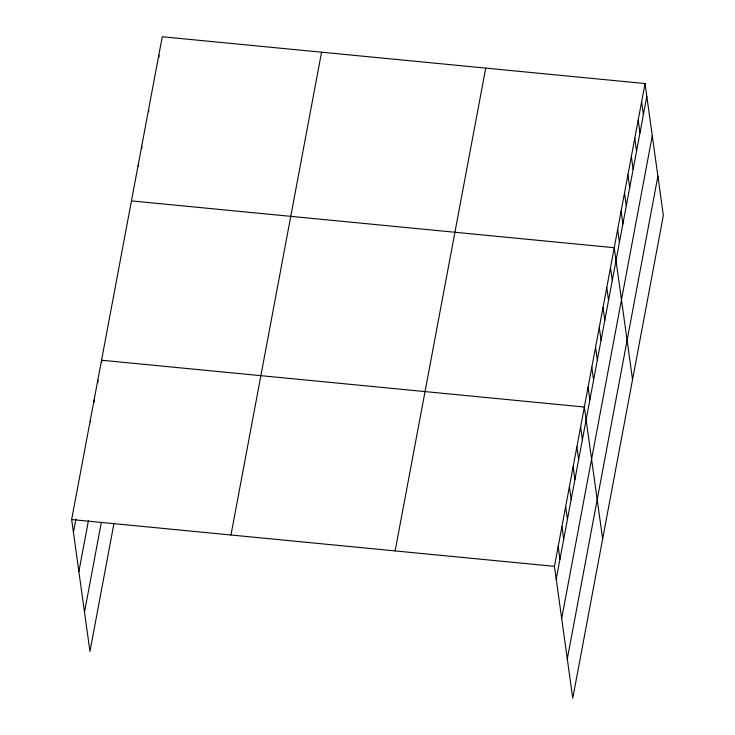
<?xml version="1.0" encoding="UTF-8"?>
<svg xmlns="http://www.w3.org/2000/svg" width="735" height="735" viewBox="0 0 735 735"><rect width="100%" height="100%" fill="white"/><g stroke="black" fill="none" stroke-linecap="round" stroke-linejoin="round"><path stroke-width="1.1" d="M114.035 523.1L89.955 651.449L71.653 519.553L162.251 36.75L645.045 83.551L663.347 215.447L572.749 698.25L554.447 566.354L645.045 83.551M73.427 532.342L75.916 519.066M78.875 571.646L88.43 520.757M84.497 612.145L101.32 522.521M230.974 534.997L321.572 52.194M395.127 550.91L485.725 68.107M556.22 579.152L646.828 96.349M561.678 618.457L652.276 135.653M567.291 658.946L657.899 176.143M131.446 200.903L614.239 247.704L632.55 379.6M71.653 519.553L554.447 566.354M641.627 101.797L643.401 114.586M638.2 120.035L639.974 132.824M634.783 138.272L636.556 151.07M631.356 156.509L633.129 169.307M627.938 174.746L629.711 187.544M624.511 192.993L626.284 205.782M621.093 211.23L622.867 224.019M617.666 229.467L619.44 242.265M610.509 267.623L612.283 280.421M606.77 287.541L608.543 300.33M603.031 307.45L604.804 320.249M599.291 327.369L601.074 340.167M595.561 347.287L597.334 360.077M591.822 367.197L593.595 379.995M588.083 387.115L589.856 399.913M602.645 538.93L584.343 407.034L101.549 360.223L101.843 362.355M580.613 426.943L582.386 439.741M576.874 446.862L578.647 459.66M573.135 466.78L574.908 479.569M569.395 486.689L571.168 499.488M565.656 506.608L567.438 519.406M561.926 526.526L563.699 539.315M558.187 546.445L559.96 559.234M158.824 54.987L159.127 57.119M148.562 109.708L148.856 111.839M141.717 146.182L142.011 148.314M138.29 164.419L138.584 166.56M97.81 380.142L98.104 382.273M94.071 400.06L94.374 402.192M90.341 419.97L90.635 422.101"/></g></svg>
